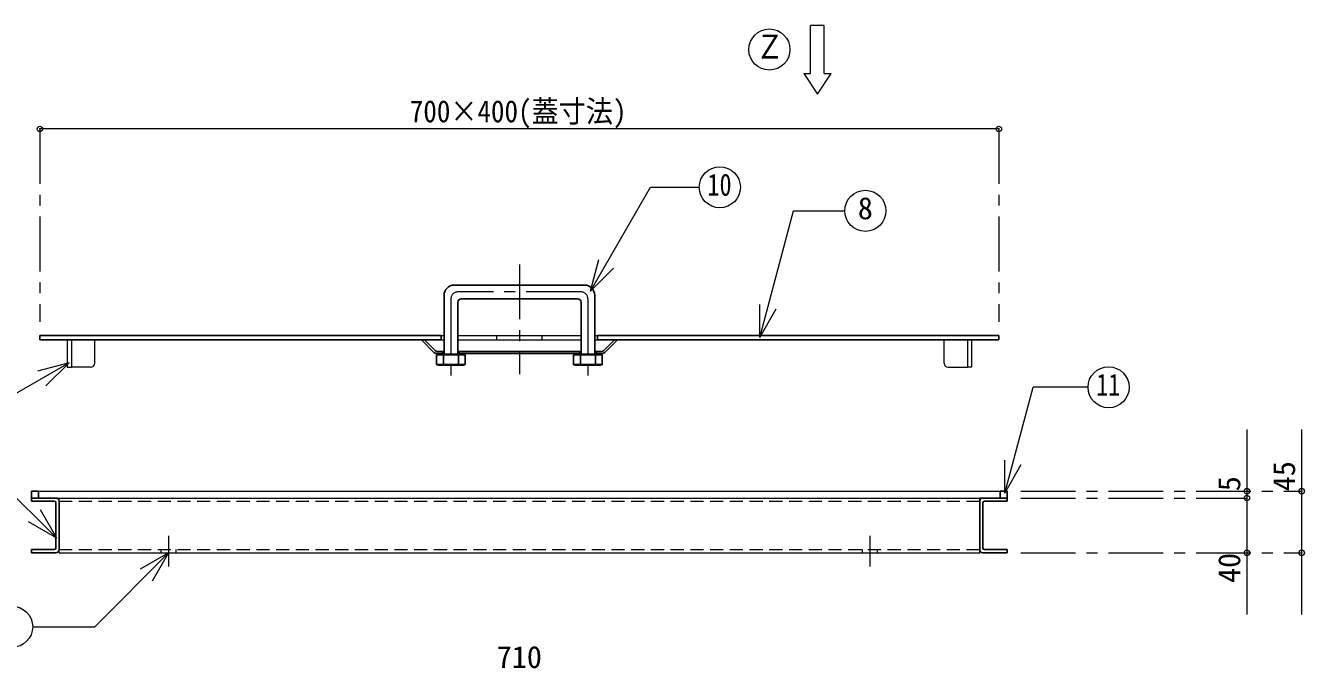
# Model space of a CAD drawing. Units: millimetres at full size, sheet at 1:8; details may follow other scales. Extents: x -1680 to 1560, y -1128 to 1120.
# Drawn here: x -1126 to -192, y -15 to 455 of the extents above; entities that cross this region are included whole.
import ezdxf
from ezdxf.enums import TextEntityAlignment as Align

# ---------------------------------------------------------------- set-up
doc = ezdxf.new("R2010")
doc.units = ezdxf.units.MM
doc.header["$LTSCALE"] = 8
doc.header["$PDMODE"] = 32
doc.header["$PDSIZE"] = 4
doc.linetypes.add('CHAIN1', pattern=[8, 5, -1, 1, -1])
doc.linetypes.add('DASHED1', pattern=[1.8, 1.2, -0.6])
doc.layers.add('0-0_ﾚｲﾔ1', color=4, linetype='Continuous', lineweight=9)
doc.styles.add('ＭＳ ゴシック', font='')
doc.styles.get('ＭＳ ゴシック').set_extended_font_data('MS Gothic')

msp = doc.modelspace()

# ---------------------------------------------------------------- linework, layer by layer
at = {"layer": '0-0_ﾚｲﾔ1', "color": 7, "lineweight": 18}
for p, q in [((-552.777, 419.721), (-552.777, 454.721)), ((-557.777, 419.721), (-552.777, 419.721)), ((-557.777, 419.721), (-547.777, 404.721)), ((-547.777, 404.721), (-537.777, 419.721)), ((-542.777, 419.721), (-537.777, 419.721)), ((-713.479, 260.694), (-707.267, 283.877)), ((-713.479, 260.694), (-696.508, 277.665)), ((-589.878, 227.023), (-589.878, 251.023)), ((-589.878, 227.023), (-577.878, 247.807)), ((-1095.277, 225.221), (-1095.277, 205.221)), ((-1092.277, 225.221), (-1092.277, 205.221)), ((-822.277, 228.421), (-820.277, 228.421)), ((-822.277, 225.221), (-820.277, 225.221)), ((-810.277, 228.421), (-781.86, 228.421)), ((-810.277, 225.221), (-781.86, 225.221)), ((-781.86, 225.221), (-781.86, 228.421)), ((-748.694, 228.421), (-720.277, 228.421)), ((-748.694, 225.221), (-748.694, 228.421)), ((-748.694, 225.221), (-720.277, 225.221)), ((-710.277, 228.421), (-708.277, 228.421)), ((-710.277, 225.221), (-708.277, 225.221)), ((-438.277, 225.221), (-438.277, 205.221)), ((-435.277, 225.221), (-435.277, 205.221)), ((-821.277, 216.721), (-820.277, 216.721)), ((-821.277, 215.221), (-820.277, 215.221)), ((-809.277, 216.721), (-810.277, 216.721)), ((-809.277, 215.221), (-810.277, 215.221)), ((-721.277, 216.721), (-720.277, 216.721)), ((-721.277, 215.221), (-720.277, 215.221)), ((-709.277, 216.721), (-710.277, 216.721)), ((-709.277, 215.221), (-710.277, 215.221)), ((-1093.903, 208.556), (-1168.687, 165.379)), ((-1093.903, 208.556), (-1117.085, 202.344)), ((-1093.903, 208.556), (-1110.873, 191.585)), ((-1095.277, 205.221), (-1092.277, 205.221)), ((-435.277, 205.221), (-438.277, 205.221)), ((-410.919, 113.37), (-390.225, 190.6)), ((-350.245, 190.6), (-390.225, 190.6)), ((-410.919, 113.37), (-410.919, 137.37)), ((-410.919, 113.37), (-398.919, 134.154)), ((-1102.831, 80.325), (-1143.905, 121.399)), ((-1101.277, 109.721), (-429.277, 109.721)), ((-1101.277, 107.421), (-1101.277, 109.721)), ((-429.277, 107.421), (-429.277, 109.721)), ((-1102.831, 80.325), (-1114.831, 101.109)), ((-1102.831, 80.325), (-1123.616, 92.325)), ((-1101.277, 69.721), (-1101.277, 72.021)), ((-1101.277, 69.721), (-429.277, 69.721)), ((-1021.277, 69.721), (-1075.262, 15.736)), ((-1021.277, 69.721), (-1042.062, 57.721)), ((-1021.277, 69.721), (-1033.277, 48.936)), ((-429.277, 69.721), (-429.277, 72.021)), ((-1120.527, 15.736), (-1075.262, 15.736))]:
    msp.add_line(p, q, dxfattribs=at)
at = {"layer": '0-0_ﾚｲﾔ1', "linetype": 'CHAIN1'}
for p, q in [((-1115.277, 379.221), (-1115.277, 238.421)), ((-415.277, 379.221), (-415.277, 238.421)), ((-765.277, 280.221), (-765.277, 200.221)), ((-815.277, 255.221), (-815.277, 196.721)), ((-720.277, 260.221), (-810.277, 260.221)), ((-715.277, 255.221), (-715.277, 196.721)), ((-399.277, 114.721), (-194.277, 114.721)), ((-399.277, 109.721), (-234.277, 109.721)), ((-1021.277, 82.021), (-1021.277, 59.721)), ((-509.277, 59.721), (-509.277, 82.021)), ((-399.277, 69.721), (-194.277, 69.721))]:
    msp.add_line(p, q, dxfattribs=at)
at = {"layer": '0-0_ﾚｲﾔ1'}
for p, q in [((-415.277, 379.221), (-1115.277, 379.221)), ((-1075.277, 208.221), (-1075.277, 225.221)), ((-781.86, 228.421), (-748.694, 228.421)), ((-781.86, 225.221), (-748.694, 225.221)), ((-455.277, 208.221), (-455.277, 225.221)), ((-1078.277, 205.221), (-1092.277, 205.221)), ((-452.277, 205.221), (-438.277, 205.221)), ((-234.277, 159.721), (-234.277, 109.721)), ((-194.277, 24.721), (-194.277, 159.721)), ((-1116.277, 114.721), (-414.277, 114.721)), ((-1103.577, 109.721), (-1101.277, 109.721)), ((-426.977, 109.721), (-429.277, 109.721)), ((-234.277, 109.721), (-234.277, 24.721))]:
    msp.add_line(p, q, dxfattribs=at)
at = {"layer": '0-0_ﾚｲﾔ1', "color": 5, "lineweight": 25}
for p, q in [((-717.777, 265.221), (-812.777, 265.221)), ((-820.277, 257.721), (-820.277, 214.721)), ((-810.277, 252.721), (-810.277, 214.721)), ((-722.777, 255.221), (-807.777, 255.221)), ((-720.277, 252.721), (-720.277, 214.721)), ((-710.277, 257.721), (-710.277, 214.721)), ((-1115.277, 228.421), (-822.277, 228.421)), ((-1115.277, 228.421), (-1115.277, 225.221)), ((-1115.277, 225.221), (-822.277, 225.221)), ((-827.656, 216.099), (-836.777, 225.221)), ((-827.035, 217.599), (-834.656, 225.221)), ((-822.277, 228.421), (-822.277, 225.221)), ((-708.277, 228.421), (-415.277, 228.421)), ((-708.277, 228.421), (-708.277, 225.221)), ((-708.277, 225.221), (-415.277, 225.221)), ((-703.52, 217.599), (-695.899, 225.221)), ((-702.899, 216.099), (-693.777, 225.221)), ((-415.277, 228.421), (-415.277, 225.221)), ((-825.777, 214.221), (-824.277, 214.721)), ((-825.535, 215.221), (-821.277, 215.221)), ((-824.277, 214.721), (-806.277, 214.721)), ((-824.277, 214.721), (-820.777, 214.221)), ((-820.777, 214.221), (-815.277, 214.721)), ((-809.277, 216.721), (-721.277, 216.721)), ((-725.777, 214.221), (-724.277, 214.721)), ((-724.277, 214.721), (-706.277, 214.721)), ((-724.277, 214.721), (-720.777, 214.221)), ((-721.277, 216.721), (-721.277, 215.221)), ((-709.277, 216.721), (-709.277, 215.221)), ((-705.641, 216.721), (-709.277, 216.721)), ((-709.277, 215.221), (-705.02, 215.221)), ((-825.777, 214.221), (-804.777, 214.221)), ((-825.777, 214.221), (-825.777, 207.221)), ((-825.777, 207.221), (-804.777, 207.221)), ((-824.277, 206.721), (-806.277, 206.721)), ((-820.777, 214.221), (-820.777, 207.221)), ((-815.277, 206.721), (-809.777, 207.221)), ((-809.777, 214.221), (-809.777, 207.221)), ((-809.777, 207.221), (-806.277, 206.721)), ((-804.777, 207.221), (-806.277, 206.721)), ((-804.777, 214.221), (-804.777, 207.221)), ((-725.777, 214.221), (-704.777, 214.221)), ((-724.277, 206.721), (-706.277, 206.721)), ((-720.777, 214.221), (-720.777, 207.221)), ((-709.777, 214.221), (-709.777, 207.221)), ((-709.777, 207.221), (-706.277, 206.721)), ((-1121.277, 114.721), (-1121.277, 107.421)), ((-409.277, 114.721), (-414.277, 114.721)), ((-414.277, 114.721), (-414.277, 109.721)), ((-409.277, 114.721), (-409.277, 107.421)), ((-1103.577, 109.721), (-1121.277, 109.721)), ((-1104.727, 107.421), (-1121.277, 107.421)), ((-1103.577, 73.171), (-1103.577, 106.271)), ((-1101.277, 72.021), (-1101.277, 107.421)), ((-429.277, 72.021), (-429.277, 107.421)), ((-426.977, 109.721), (-409.277, 109.721)), ((-426.977, 73.171), (-426.977, 106.271)), ((-425.827, 107.421), (-409.277, 107.421)), ((-1121.277, 72.021), (-1121.277, 69.721)), ((-1104.727, 72.021), (-1121.277, 72.021)), ((-1103.577, 69.721), (-1121.277, 69.721)), ((-426.977, 69.721), (-409.277, 69.721)), ((-425.827, 72.021), (-409.277, 72.021)), ((-409.277, 72.021), (-409.277, 69.721))]:
    msp.add_line(p, q, dxfattribs=at)
at = {"layer": '0-0_ﾚｲﾔ1', "linetype": 'DASHED1'}
for p, q in [((-1075.277, 225.221), (-1115.277, 225.221)), ((-1101.277, 107.421), (-429.277, 107.421)), ((-1101.277, 72.021), (-429.277, 72.021)), ((-1026.777, 69.721), (-1026.777, 72.021)), ((-1015.777, 69.721), (-1015.777, 72.021)), ((-514.777, 69.721), (-514.777, 72.021)), ((-503.777, 69.721), (-503.777, 72.021))]:
    msp.add_line(p, q, dxfattribs=at)
at = {"layer": '0-0_ﾚｲﾔ1', "color": 7, "lineweight": 18}
for points in [[(-542.777, 419.721), (-542.777, 454.721), (-552.777, 454.721)], [(-713.479, 260.694), (-669.633, 336.638), (-633.968, 336.638)], [(-589.878, 227.023), (-565.11, 319.455), (-527.747, 319.455)]]:
    msp.add_lwpolyline(points, dxfattribs=at)
at = {"layer": '0-0_ﾚｲﾔ1', "color": 5, "lineweight": 25}
for points in [[(-824.913, 216.721), (-821.277, 216.721), (-821.277, 215.221)], [(-815.277, 214.721), (-809.777, 214.221), (-806.277, 214.721), (-804.777, 214.221)], [(-809.277, 216.721), (-809.277, 215.221), (-721.277, 215.221)], [(-720.777, 214.221), (-715.277, 214.721), (-709.777, 214.221)], [(-709.777, 214.221), (-706.277, 214.721), (-704.777, 214.221), (-704.777, 207.221), (-706.277, 206.721)], [(-825.777, 207.221), (-824.277, 206.721), (-820.777, 207.221), (-815.277, 206.721)], [(-725.777, 214.221), (-725.777, 207.221), (-704.777, 207.221)], [(-725.777, 207.221), (-724.277, 206.721), (-720.777, 207.221)], [(-720.777, 207.221), (-715.277, 206.721), (-709.777, 207.221)], [(-1121.277, 114.721), (-1116.277, 114.721), (-1116.277, 109.721)]]:
    msp.add_lwpolyline(points, dxfattribs=at)
at = {"layer": '0-0_ﾚｲﾔ1', "color": 7, "lineweight": 18}
for centre in [(-582.777, 437.221), (-618.968, 336.638), (-512.747, 319.455), (-335.245, 190.6), (-1135.527, 15.736)]:
    msp.add_circle(centre, 15, dxfattribs=at)
at = {"layer": '0-0_ﾚｲﾔ1', "color": 5, "lineweight": 25}
for centre, radius, start, end in [((-812.777, 257.721), 7.5, 90, 180), ((-717.777, 257.721), 7.5, 0, 90), ((-807.777, 252.721), 2.5, 90, 180), ((-722.777, 252.721), 2.5, 0, 90), ((-825.535, 218.221), 3, 225, 270), ((-824.913, 219.721), 3, 225, 270), ((-705.641, 219.721), 3, 270, 315), ((-705.02, 218.221), 3, 270, 315), ((-1104.727, 106.271), 1.15, 0, 90), ((-1103.577, 107.421), 2.3, 0, 90), ((-426.977, 107.421), 2.3, 90, 180), ((-425.827, 106.271), 1.15, 90, 180), ((-1104.727, 73.171), 1.15, 270, 0), ((-1103.577, 72.021), 2.3, 270, 0), ((-426.977, 72.021), 2.3, 180, 270), ((-425.827, 73.171), 1.15, 180, 270)]:
    msp.add_arc(centre, radius, start, end, dxfattribs=at)
at = {"layer": '0-0_ﾚｲﾔ1', "linetype": 'CHAIN1'}
for centre, start, end in [((-810.277, 255.221), 90, 180), ((-720.277, 255.221), 0, 90)]:
    msp.add_arc(centre, 5, start, end, dxfattribs=at)
at = {"layer": '0-0_ﾚｲﾔ1'}
for centre, start, end in [((-1078.277, 208.221), 270, 0), ((-452.277, 208.221), 180, 270)]:
    msp.add_arc(centre, 3, start, end, dxfattribs=at)
at = {"layer": '0-0_ﾚｲﾔ1', "color": 1}
for p in [(-1115.277, 379.221), (-415.277, 379.221), (-234.277, 114.721), (-194.277, 114.721), (-234.277, 109.721), (-234.277, 69.721), (-194.277, 69.721)]:
    msp.add_point(p, dxfattribs=at)

# ---------------------------------------------------------------- texts
at = {"layer": '0-0_ﾚｲﾔ1', "color": 7, "style": 'ＭＳ ゴシック'}
for s, height, width, p in [('Ｚ', 17.6, 0.85, (-592.777, 425.221)), ('700×400(蓋寸法)', 16.13, 0.9, (-845.277, 379.221)), ('10', 16.13, 0.8, (-627.968, 325.638)), ('11', 16.13, 0.8, (-344.245, 179.6))]:
    msp.add_text(s, height=height, dxfattribs=dict(at, width=width)).set_placement(p, align=Align.BOTTOM_LEFT)
for s, p in [('8', (-518.247, 308.455)), ('710', (-781.777, -19.279))]:
    msp.add_text(s, height=16.13, dxfattribs=at).set_placement(p, align=Align.BOTTOM_LEFT)
for s, p in [('45', (-194.277, 114.721)), ('5', (-234.277, 114.721)), ('40', (-234.277, 47.721))]:
    msp.add_text(s, height=16.13, rotation=90, dxfattribs=at).set_placement(p, align=Align.BOTTOM_LEFT)

doc.saveas('drawing.dxf')
